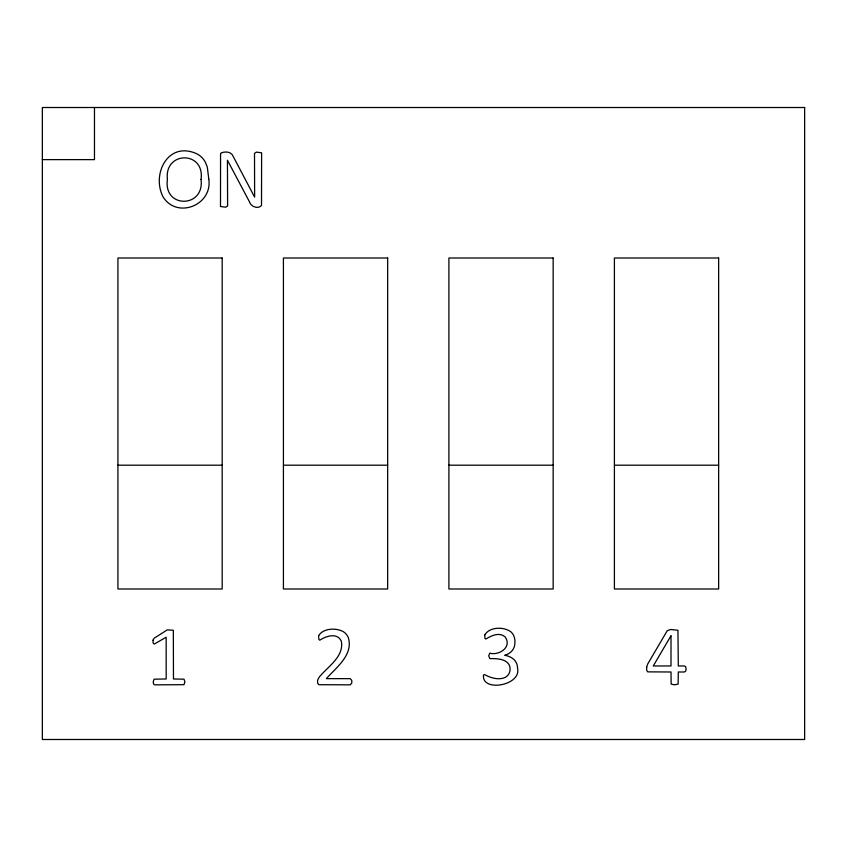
<?xml version="1.0" encoding="UTF-8"?>
<svg xmlns="http://www.w3.org/2000/svg" width="847" height="847" viewBox="0 0 847 847"><rect width="100%" height="100%" fill="white"/><g stroke="black" fill="none" stroke-linecap="round" stroke-linejoin="round"><path stroke-width="1.27" d="M42.35 159.628L94.472 159.628L94.472 107.505M117.924 465.194L222.179 465.194M283.417 465.194L387.661 465.194M448.91 465.194L553.155 465.194M614.403 465.194L718.648 465.194M646.653 667.32L646.716 670.411L647.701 671.862L671.004 671.989L671.152 684.09L674.583 684.842L678.119 684.09L678.299 671.989L684.492 671.989L685.678 671.184L686.102 668.971L685.657 666.705L684.492 665.964L678.299 665.964L677.949 630.263L670.517 629.501L667.224 630.75L647.659 664.09L646.653 667.32M484.738 634.975L484.971 638.5L485.882 639.03C491.44 635.578 499.201 631.936 505.013 636.817C512.499 646.769 499.37 655.822 489.746 653.175L488.73 655.822L489.841 658.648C497.337 658.394 509.947 658.955 510.106 669.014A9.105 9.105 0 0 1 503.489 678.098C496.861 679.908 490.191 677.611 484.346 674.53L483.478 675.123C481.615 692.475 521.498 685.594 517.57 668.336A12.387 12.387 0 0 0 513.97 659.517C511.323 657.156 508.168 655.896 504.717 655.271C509.174 654.18 512.901 651.047 514.351 646.642C515.601 641.666 515.145 635.748 511.186 632.074C504.029 626.409 489.471 626.716 484.738 634.975M318.588 635.801L318.874 639.453L319.817 640.173C326.074 636.023 337.254 632.338 341.299 641.126C344.369 656.616 327.694 666.695 319.277 677.028L317.593 680.173L317.678 683.222L318.906 684.694L350.277 684.842L351.78 683.053L351.78 680.363L350.235 678.648L326.349 678.648C336.248 667.489 353.379 654.943 348.403 637.876A12.546 12.546 0 0 0 343.226 631.597C335.931 627.627 322.982 628.135 318.588 635.801M153.042 640.131L153.085 642.968L154.27 644.069L166.171 637.24L166.171 678.987L154.101 679.178L153.191 681.951L153.678 684.196L154.715 684.842L183.958 684.694L184.911 681.951L184.021 679.178L173.466 678.987L173.339 630.263L167.272 629.861L154.207 638.183L153.042 640.131M208.775 178.961C212.83 205.419 176.642 219.352 162.963 196.684C151.677 174.408 167.537 141.809 195.371 153.169A19.174 19.174 0 0 1 205.472 162.402L207.314 167.145L208.775 178.961M201.057 179.469C204.741 208.309 163.09 208.754 167.42 179.384C163.979 150.861 205.048 150.512 201.057 179.469M220.559 153.836L220.495 206.509L225.704 207.187L227.61 205.937L227.441 160.252L249.399 201.692C250.67 206.604 258.06 209.484 261.511 205.472L261.617 152.831L256.408 152.111L254.502 153.381L254.629 197.107L233.274 156.6C231.591 151.624 225.461 151.232 221.279 152.873L220.559 153.836M670.919 635.843L653.27 665.964L671.004 665.964L671.004 635.843M804.65 107.505L42.35 107.505L42.35 739.495L804.65 739.495L804.65 107.505M222.179 258.007L117.924 258.007L117.924 588.993L222.179 588.993L222.179 258.007M387.661 258.007L283.417 258.007L283.417 588.993L387.661 588.993L387.661 258.007M553.155 258.007L448.91 258.007L448.91 588.993L553.155 588.993L553.155 258.007M718.648 258.007L614.403 258.007L614.403 588.993L718.648 588.993L718.648 258.007"/></g></svg>
